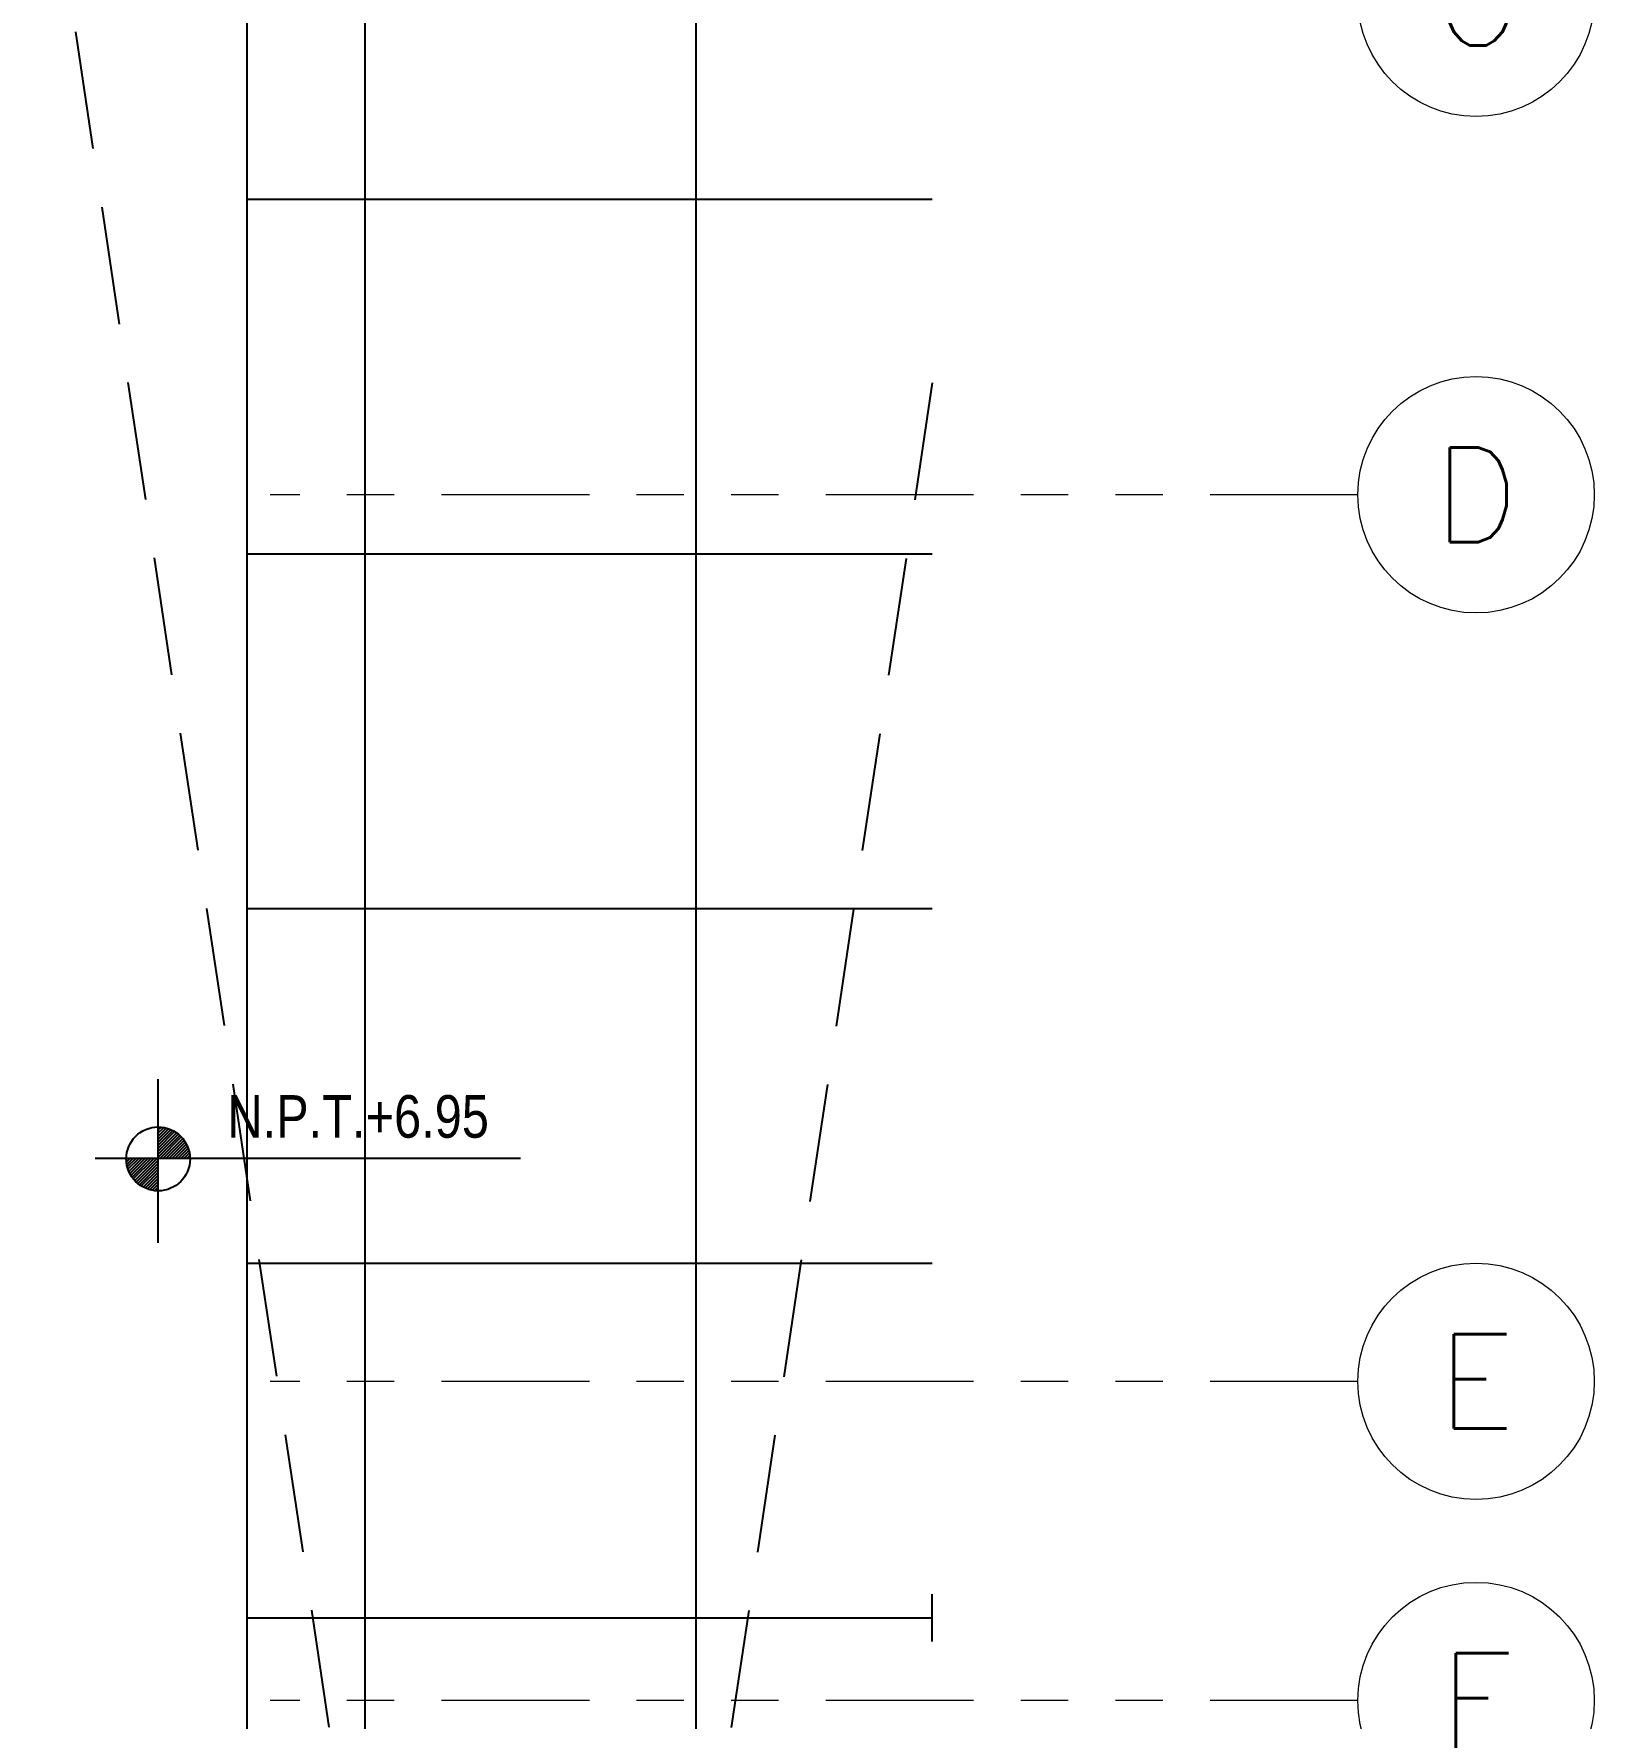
# Model space of a CAD drawing. Header units: millimetres. Extents: x -3 to 53, y -110 to 39.
# Drawn here: x 50.05 to 53.35, y 29.087 to 32.65 of the extents above; entities that cross this region are included whole.
import ezdxf
from ezdxf.enums import TextEntityAlignment as Align
from ezdxf.xclip import XClip

# ---------------------------------------------------------------- set-up
doc = ezdxf.new("R2010")
doc.units = ezdxf.units.MM
doc.header["$XCLIPFRAME"] = 2
for name, pattern in [('DOT', [6.35, 0, -6.35]), ('HIDDEN2', [0.1875, 0.125, -0.0625]), ('PHANTOM', [63.5, 31.75, -6.35, 6.35, -6.35, 6.35, -6.35]), ('PHANTOM2', [1.25, 0.625, -0.125, 0.125, -0.125, 0.125, -0.125])]:
    doc.linetypes.add(name, pattern=pattern)
for name, color, linetype in [('A-EJES', 8, 'PHANTOM'), ('A-HATCH', 8, 'Continuous'), ('A-NIVELES-NPT', 8, 'Continuous'), ('A-PROYECCIONES', 8, 'HIDDEN2')]:
    doc.layers.add(name, color=color, linetype=linetype)
doc.layers.add('A-MUROS', color=8, linetype='Continuous', lineweight=30)
doc.styles.add('R80', font='ARIALN.TTF', dxfattribs={"height": 2.03})
doc.styles.add('ROMANS', font='ROMANS.shx', dxfattribs={"oblique": 10})

# ---------------------------------------------------------------- blocks, each defined once
blk = doc.blocks.new('Ejes_Torre C 1var')
at = {"layer": 'A-EJES', "color": 8, "linetype": 'PHANTOM2', "lineweight": 0, "ltscale": 0.5}
for points in [[(52.85, 9.475), (50.55, 9.475)], [(52.85, 7.6), (50.55, 7.6)], [(52.85, 6.925), (50.55, 6.925)]]:
    blk.add_lwpolyline(points, dxfattribs=at)
at = {"layer": 'A-EJES', "color": 8, "linetype": 'Continuous', "lineweight": 0}
for centre in [(53.1, 10.525), (53.1, 9.475), (53.1, 7.6), (53.1, 6.925)]:
    blk.add_circle(centre, 0.25, dxfattribs=at)
at = {"layer": 'A-EJES', "color": 8, "linetype": 'Continuous', "lineweight": 0, "style": 'ROMANS'}
for s, p in [('C', (53.1, 10.525)), ('D', (53.1, 9.475)), ('E', (53.1, 7.6)), ('F', (53.1, 6.925))]:
    blk.add_text(s, height=0.2, rotation=0, dxfattribs=at).set_placement(p, align=Align.MIDDLE_CENTER)
blk = doc.blocks.new('TRAZO 2')
at = {"color": 8}
blk.add_lwpolyline([(44.3126, 117.7098), (44.672, 119.3147), (60.9213, 115.6774)], dxfattribs=at)
at = {"layer": 'A-HATCH', "color": 8}
for p, q in [((52.8311, 115.7998), (53.1915, 117.4088)), ((53.5629, 115.6359), (53.9234, 117.245)), ((54.2947, 115.4715), (54.6551, 117.0805)), ((55.0266, 115.3076), (55.387, 116.9167)), ((55.7585, 115.1441), (56.1189, 116.7531))]:
    blk.add_line(p, q, dxfattribs=at)
for points in [[(56.7962, 116.3455), (52.405, 117.3291)], [(56.6432, 115.6624), (52.252, 116.646)]]:
    blk.add_lwpolyline(points, dxfattribs=at)
blk = doc.blocks.new('FONDO_')
at = {"layer": 'A-PROYECCIONES', "color": 8, "ltscale": 2}
for p, q in [((-10.9801, -58.4858), (-24.2329, -53.3672)), ((-24.6911, -55.4168), (-10.5218, -56.4364))]:
    blk.add_line(p, q, dxfattribs=at)
at = {"color": 8, "ltscale": 2, "rotation": 0.008731308866715193}
blk.add_blockref('TRAZO 2', (-67.6484, -173.4301, 0), dxfattribs=at)
blk = doc.blocks.new('SIM NIVEL PLANTA')
at = {"linetype": 'Continuous'}
h = blk.add_hatch(dxfattribs=at)
h.set_pattern_fill('_USER', color=8, scale=0.089997, angle=45, style=0, pattern_type=0)
h.set_pattern_definition([(45, (31854.49523, 23864.84028), (-0.06363728001, 0.06363728001), [])])
h.paths.add_polyline_path([(-17.329, 0), (-15.979, 0, 0.409209), (-17.329, 1.327)])
h.paths.add_polyline_path([(-18.679, 0, 0.004279), (-18.679, -0.023, 0.414214), (-17.329, -1.373), (-17.329, 0)])
at = {"color": 8}
for p, q in [((-17.329, -3.577), (-17.329, 3.344)), ((-2, 0), (-20, 0))]:
    blk.add_line(p, q, dxfattribs=at)
at = {"color": 8, "linetype": 'Continuous'}
blk.add_circle((-17.329, -0.023), 1.35, dxfattribs=at)
at = {"color": 8, "style": 'R80'}
blk.add_attdef('N.P.T.+0.00', text='', height=1.8, dxfattribs=at).set_placement((-8.871, 1.774), align=Align.MIDDLE_CENTER)
blk = doc.blocks.new('arq.')
at = {"layer": 'A-MUROS', "color": 8}
blk.add_blockref('Ejes_Torre C 1var', (101.2127, 24.0936), dxfattribs=at)
at = {"layer": 'A-NIVELES-NPT', "color": 8, "lineweight": 0}
ref = blk.add_blockref('SIM NIVEL PLANTA', (152.3924, 32.1652), dxfattribs=dict(at, xscale=0.05, yscale=0.05, zscale=0.05))
ref.add_attrib('N.P.T.+0.00', 'N.P.T.+6.95', dxfattribs={"layer": '0', "height": 0.09, "style": 'R80'}).set_placement((151.9489, 32.2539), align=Align.MIDDLE_CENTER)
at = {"color": 8, "linetype": 'DOT'}
ref = blk.add_blockref('FONDO_', (93.8909, 33.0827), dxfattribs=dict(at, rotation=102.6173891652518))
XClip(ref).set_block_clipping_path([(-13.2902250815, -2.4271841227), (-25.0859891039, -55.1232695242), (-5.7853781296, -59.4436180056), (6.0103858928, -6.7475326041)])

msp = doc.modelspace()

# ---------------------------------------------------------------- block references
at = {"color": 7}
msp.add_blockref('arq.', (-101.2125, -1.8936), dxfattribs=at)

doc.saveas('drawing.dxf')
